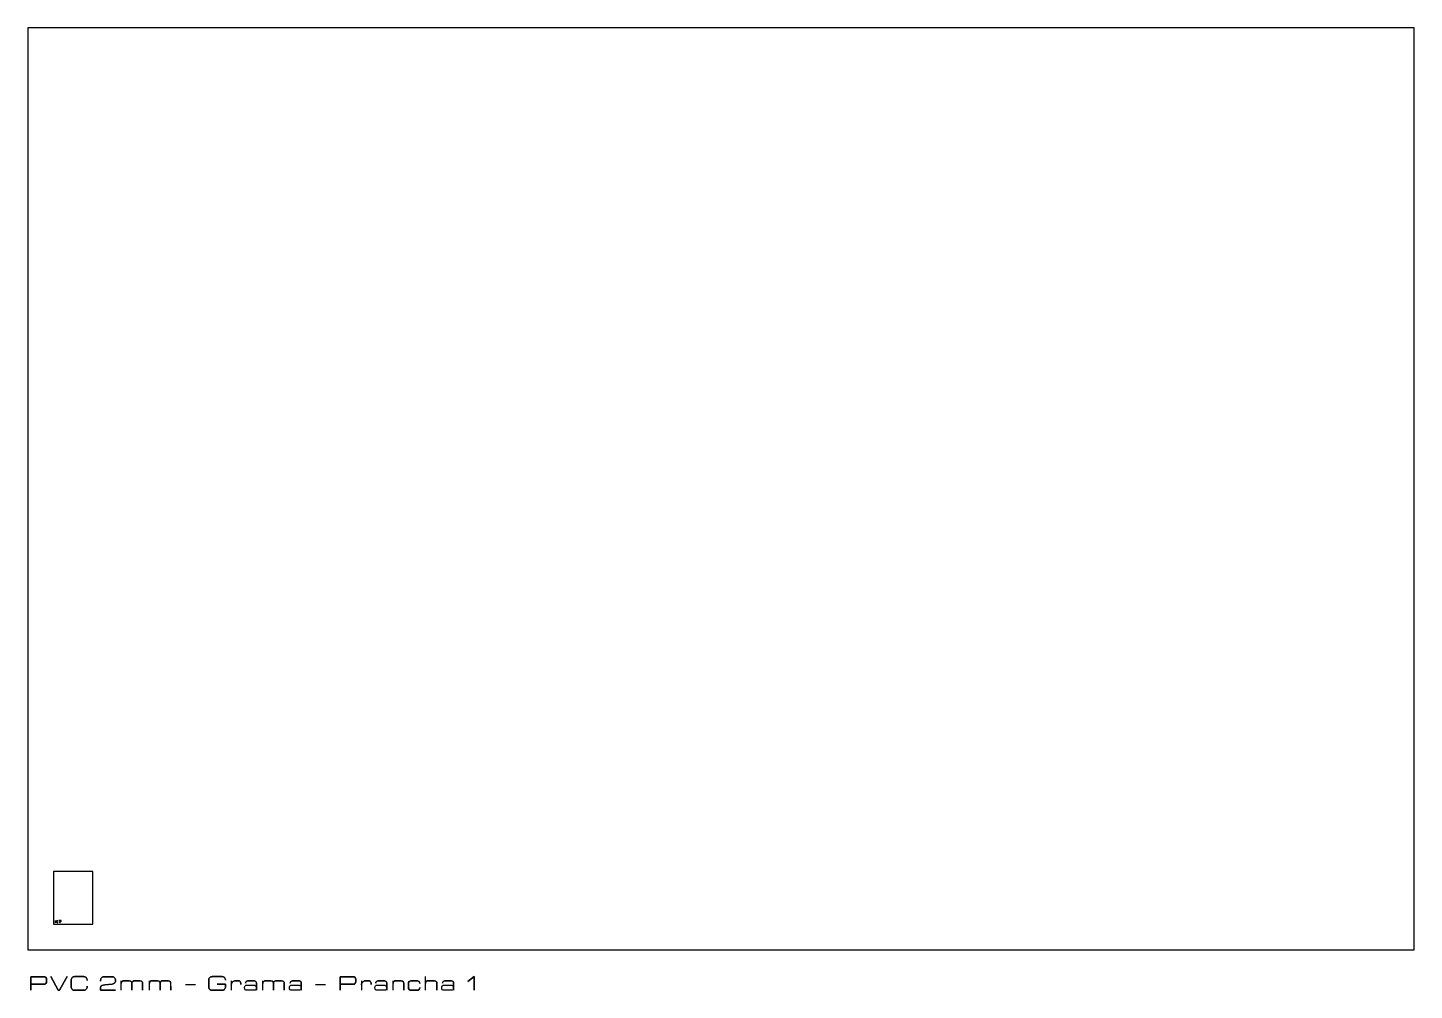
# Model space of a CAD drawing. Header units: metres. Extents: x -2.92 to 2.92, y -0.96 to 0.95.
# Drawn here: x 0.175 to 2.925, y -0.955 to 0.955 of the extents above; entities that cross this region are included whole.
import ezdxf

# ---------------------------------------------------------------- set-up
doc = ezdxf.new("R2010")
doc.units = ezdxf.units.M

msp = doc.modelspace()

# ---------------------------------------------------------------- linework, layer by layer
at = {"color": 2}
for p, q in [((2.925, 0.955), (0.175, 0.955)), ((0.175, 0.955), (0.175, -0.875)), ((2.925, -0.875), (2.925, 0.955)), ((0.175, -0.875), (2.925, -0.875)), ((0.1814, -0.928), (0.2074, -0.928)), ((0.2074, -0.928), (0.1814, -0.928)), ((0.1814, -0.928), (0.1814, -0.955)), ((0.1814, -0.955), (0.1814, -0.928)), ((0.2074, -0.928), (0.2083, -0.9281)), ((0.2083, -0.9281), (0.2074, -0.928)), ((0.2083, -0.9281), (0.2092, -0.9284)), ((0.2092, -0.9284), (0.2083, -0.9281)), ((0.2092, -0.9284), (0.2108, -0.9296)), ((0.2108, -0.9296), (0.2092, -0.9284)), ((0.2108, -0.9296), (0.2119, -0.9314)), ((0.2119, -0.9314), (0.2108, -0.9296)), ((0.2119, -0.9314), (0.2123, -0.9336)), ((0.2123, -0.9336), (0.2119, -0.9314)), ((0.2123, -0.9336), (0.2123, -0.9375)), ((0.2123, -0.9375), (0.2123, -0.9336)), ((0.2351, -0.955), (0.2205, -0.9279)), ((0.2205, -0.9279), (0.2351, -0.955)), ((0.2381, -0.955), (0.2529, -0.9279)), ((0.2529, -0.9279), (0.2381, -0.955)), ((0.2612, -0.9334), (0.261, -0.9347)), ((0.261, -0.9347), (0.2612, -0.9334)), ((0.261, -0.9347), (0.261, -0.9482)), ((0.261, -0.9482), (0.261, -0.9347)), ((0.2616, -0.9321), (0.2612, -0.9334)), ((0.2612, -0.9334), (0.2616, -0.9321)), ((0.2622, -0.9309), (0.2616, -0.9321)), ((0.2616, -0.9321), (0.2622, -0.9309)), ((0.263, -0.9299), (0.2622, -0.9309)), ((0.2622, -0.9309), (0.263, -0.9299)), ((0.264, -0.9291), (0.263, -0.9299)), ((0.263, -0.9299), (0.264, -0.9291)), ((0.2652, -0.9285), (0.264, -0.9291)), ((0.264, -0.9291), (0.2652, -0.9285)), ((0.2664, -0.9281), (0.2652, -0.9285)), ((0.2652, -0.9285), (0.2664, -0.9281)), ((0.2678, -0.9279), (0.2664, -0.9281)), ((0.2664, -0.9281), (0.2678, -0.9279)), ((0.286, -0.9279), (0.2678, -0.9279)), ((0.2678, -0.9279), (0.286, -0.9279)), ((0.2874, -0.9281), (0.286, -0.9279)), ((0.286, -0.9279), (0.2874, -0.9281)), ((0.2887, -0.9285), (0.2874, -0.9281)), ((0.2874, -0.9281), (0.2887, -0.9285)), ((0.2898, -0.9291), (0.2887, -0.9285)), ((0.2887, -0.9285), (0.2898, -0.9291)), ((0.2908, -0.9299), (0.2898, -0.9291)), ((0.2898, -0.9291), (0.2908, -0.9299)), ((0.2916, -0.9309), (0.2908, -0.9299)), ((0.2908, -0.9299), (0.2916, -0.9309)), ((0.2923, -0.9321), (0.2916, -0.9309)), ((0.2916, -0.9309), (0.2923, -0.9321)), ((0.2926, -0.9334), (0.2923, -0.9321)), ((0.2923, -0.9321), (0.2926, -0.9334)), ((0.2928, -0.9347), (0.2926, -0.9334)), ((0.2926, -0.9334), (0.2928, -0.9355)), ((0.2928, -0.9355), (0.2928, -0.9347)), ((0.3197, -0.9336), (0.3196, -0.935)), ((0.3196, -0.935), (0.3197, -0.9336)), ((0.3201, -0.9323), (0.3197, -0.9336)), ((0.3197, -0.9336), (0.3201, -0.9323)), ((0.3208, -0.9311), (0.3201, -0.9323)), ((0.3201, -0.9323), (0.3208, -0.9311)), ((0.3216, -0.93), (0.3208, -0.9311)), ((0.3208, -0.9311), (0.3216, -0.93)), ((0.3227, -0.9292), (0.3216, -0.93)), ((0.3216, -0.93), (0.3227, -0.9292)), ((0.3239, -0.9285), (0.3227, -0.9292)), ((0.3227, -0.9292), (0.3239, -0.9285)), ((0.3252, -0.9281), (0.3239, -0.9285)), ((0.3239, -0.9285), (0.3252, -0.9281)), ((0.3267, -0.928), (0.3252, -0.9281)), ((0.3252, -0.9281), (0.3267, -0.928)), ((0.3422, -0.928), (0.3267, -0.928)), ((0.3267, -0.928), (0.3422, -0.928)), ((0.3436, -0.9281), (0.3422, -0.928)), ((0.3422, -0.928), (0.3436, -0.9281)), ((0.3449, -0.9285), (0.3436, -0.9281)), ((0.3436, -0.9281), (0.3449, -0.9285)), ((0.3461, -0.9292), (0.3449, -0.9285)), ((0.3449, -0.9285), (0.3461, -0.9292)), ((0.3472, -0.93), (0.3461, -0.9292)), ((0.3461, -0.9292), (0.3472, -0.93)), ((0.348, -0.9311), (0.3472, -0.93)), ((0.3472, -0.93), (0.348, -0.9311)), ((0.3487, -0.9323), (0.348, -0.9311)), ((0.348, -0.9311), (0.3487, -0.9323)), ((0.3491, -0.9336), (0.3487, -0.9323)), ((0.3487, -0.9323), (0.3491, -0.9336)), ((0.3492, -0.935), (0.3491, -0.9336)), ((0.3491, -0.9336), (0.3492, -0.935)), ((0.5339, -0.9347), (0.534, -0.9334)), ((0.534, -0.9334), (0.5339, -0.9347)), ((0.5339, -0.9482), (0.5339, -0.9347)), ((0.5339, -0.9347), (0.5339, -0.9482)), ((0.534, -0.9334), (0.5344, -0.9321)), ((0.5344, -0.9321), (0.534, -0.9334)), ((0.5344, -0.9321), (0.5351, -0.9309)), ((0.5351, -0.9309), (0.5344, -0.9321)), ((0.5351, -0.9309), (0.5359, -0.9299)), ((0.5359, -0.9299), (0.5351, -0.9309)), ((0.5359, -0.9299), (0.5369, -0.9291)), ((0.5369, -0.9291), (0.5359, -0.9299)), ((0.5369, -0.9291), (0.538, -0.9285)), ((0.538, -0.9285), (0.5369, -0.9291)), ((0.538, -0.9285), (0.5393, -0.9281)), ((0.5393, -0.9281), (0.538, -0.9285)), ((0.5393, -0.9281), (0.5407, -0.9279)), ((0.5407, -0.9279), (0.5393, -0.9281)), ((0.5407, -0.9279), (0.5606, -0.9279)), ((0.5606, -0.9279), (0.5407, -0.9279)), ((0.5606, -0.9279), (0.562, -0.9281)), ((0.562, -0.9281), (0.5606, -0.9279)), ((0.562, -0.9281), (0.5632, -0.9285)), ((0.5632, -0.9285), (0.562, -0.9281)), ((0.5632, -0.9285), (0.5644, -0.9291)), ((0.5644, -0.9291), (0.5632, -0.9285)), ((0.5644, -0.9291), (0.5654, -0.9299)), ((0.5654, -0.9299), (0.5644, -0.9291)), ((0.5654, -0.9299), (0.5662, -0.9309)), ((0.5662, -0.9309), (0.5654, -0.9299)), ((0.5662, -0.9309), (0.5668, -0.9321)), ((0.5668, -0.9321), (0.5662, -0.9309)), ((0.5668, -0.9321), (0.5672, -0.9334)), ((0.5672, -0.9334), (0.5668, -0.9321)), ((0.5672, -0.9334), (0.5674, -0.9347)), ((0.5674, -0.9347), (0.5672, -0.9334)), ((0.7948, -0.928), (0.8209, -0.928)), ((0.8209, -0.928), (0.7948, -0.928)), ((0.7948, -0.928), (0.7948, -0.955)), ((0.7948, -0.955), (0.7948, -0.928)), ((0.8209, -0.928), (0.8218, -0.9281)), ((0.8218, -0.9281), (0.8209, -0.928)), ((0.8218, -0.9281), (0.8227, -0.9284)), ((0.8227, -0.9284), (0.8218, -0.9281)), ((0.8227, -0.9284), (0.8242, -0.9296)), ((0.8242, -0.9296), (0.8227, -0.9284)), ((0.8242, -0.9296), (0.8253, -0.9314)), ((0.8253, -0.9314), (0.8242, -0.9296)), ((0.8253, -0.9314), (0.8257, -0.9336)), ((0.8257, -0.9336), (0.8253, -0.9314)), ((0.8257, -0.9336), (0.8257, -0.9375)), ((0.8257, -0.9375), (0.8257, -0.9336)), ((0.9636, -0.955), (0.9636, -0.9279)), ((1.0607, -0.9279), (1.0477, -0.9373)), ((1.0477, -0.9373), (1.0607, -0.9279)), ((1.0607, -0.9279), (1.0607, -0.955)), ((1.0607, -0.955), (1.0607, -0.9279)), ((0.2075, -0.943), (0.1814, -0.943)), ((0.1814, -0.943), (0.2075, -0.943)), ((0.2093, -0.9426), (0.2075, -0.943)), ((0.2075, -0.943), (0.2093, -0.9426)), ((0.2108, -0.9414), (0.2093, -0.9426)), ((0.2093, -0.9426), (0.2108, -0.9414)), ((0.2119, -0.9397), (0.2108, -0.9414)), ((0.2108, -0.9414), (0.2119, -0.9397)), ((0.2123, -0.9375), (0.2119, -0.9397)), ((0.2119, -0.9397), (0.2123, -0.9375)), ((0.2351, -0.955), (0.2381, -0.955)), ((0.2381, -0.955), (0.2351, -0.955)), ((0.261, -0.9482), (0.2612, -0.9496)), ((0.2612, -0.9496), (0.261, -0.9482)), ((0.2612, -0.9496), (0.2616, -0.9509)), ((0.2616, -0.9509), (0.2612, -0.9496)), ((0.2616, -0.9509), (0.2622, -0.952)), ((0.2622, -0.952), (0.2616, -0.9509)), ((0.2622, -0.952), (0.263, -0.953)), ((0.263, -0.953), (0.2622, -0.952)), ((0.263, -0.953), (0.264, -0.9539)), ((0.264, -0.9539), (0.263, -0.953)), ((0.264, -0.9539), (0.2652, -0.9545)), ((0.2652, -0.9545), (0.264, -0.9539)), ((0.2652, -0.9545), (0.2664, -0.9549)), ((0.2664, -0.9549), (0.2652, -0.9545)), ((0.2664, -0.9549), (0.2678, -0.955)), ((0.2678, -0.955), (0.2664, -0.9549)), ((0.2678, -0.955), (0.286, -0.955)), ((0.286, -0.955), (0.2678, -0.955)), ((0.286, -0.955), (0.2874, -0.9549)), ((0.2874, -0.9549), (0.286, -0.955)), ((0.2874, -0.9549), (0.2887, -0.9545)), ((0.2887, -0.9545), (0.2874, -0.9549)), ((0.2887, -0.9545), (0.2898, -0.9539)), ((0.2898, -0.9539), (0.2887, -0.9545)), ((0.2898, -0.9539), (0.2908, -0.953)), ((0.2908, -0.953), (0.2898, -0.9539)), ((0.2908, -0.953), (0.2916, -0.952)), ((0.2916, -0.952), (0.2908, -0.953)), ((0.2916, -0.952), (0.2923, -0.9509)), ((0.2923, -0.9509), (0.2916, -0.952)), ((0.2923, -0.9509), (0.2926, -0.9496)), ((0.2926, -0.9496), (0.2923, -0.9509)), ((0.2926, -0.9496), (0.2928, -0.9482)), ((0.2928, -0.9482), (0.2926, -0.9496)), ((0.2928, -0.9482), (0.2928, -0.947)), ((0.2928, -0.947), (0.2928, -0.9482)), ((0.3196, -0.935), (0.3196, -0.9372)), ((0.3196, -0.9372), (0.3196, -0.935)), ((0.3196, -0.9492), (0.3198, -0.9481)), ((0.3198, -0.9481), (0.3196, -0.9492)), ((0.3196, -0.955), (0.3196, -0.9492)), ((0.3196, -0.9492), (0.3196, -0.955)), ((0.3196, -0.955), (0.3492, -0.955)), ((0.3492, -0.955), (0.3196, -0.955)), ((0.3198, -0.9481), (0.3203, -0.9471)), ((0.3203, -0.9471), (0.3198, -0.9481)), ((0.3203, -0.9471), (0.3211, -0.9463)), ((0.3211, -0.9463), (0.3203, -0.9471)), ((0.3211, -0.9463), (0.3222, -0.9457)), ((0.3222, -0.9457), (0.3211, -0.9463)), ((0.3222, -0.9457), (0.3249, -0.9447)), ((0.3249, -0.9447), (0.3222, -0.9457)), ((0.3249, -0.9447), (0.3281, -0.9442)), ((0.3281, -0.9442), (0.3249, -0.9447)), ((0.3281, -0.9442), (0.3422, -0.9431)), ((0.3422, -0.9431), (0.3281, -0.9442)), ((0.3422, -0.9431), (0.3447, -0.9424)), ((0.3447, -0.9424), (0.3422, -0.9431)), ((0.3447, -0.9424), (0.3459, -0.9418)), ((0.3459, -0.9418), (0.3447, -0.9424)), ((0.3459, -0.9418), (0.347, -0.9409)), ((0.347, -0.9409), (0.3459, -0.9418)), ((0.347, -0.9409), (0.3479, -0.9399)), ((0.3479, -0.9399), (0.347, -0.9409)), ((0.3479, -0.9399), (0.3486, -0.9388)), ((0.3486, -0.9388), (0.3479, -0.9399)), ((0.3486, -0.9388), (0.3491, -0.9375)), ((0.3491, -0.9375), (0.3486, -0.9388)), ((0.3491, -0.9375), (0.3492, -0.9361)), ((0.3492, -0.9361), (0.3491, -0.9375)), ((0.3492, -0.9361), (0.3492, -0.935)), ((0.3492, -0.935), (0.3492, -0.9361)), ((0.3604, -0.955), (0.3604, -0.9362)), ((0.3605, -0.9401), (0.3604, -0.9413)), ((0.3604, -0.9413), (0.3605, -0.9401)), ((0.3609, -0.939), (0.3605, -0.9401)), ((0.3605, -0.9401), (0.3609, -0.939)), ((0.3614, -0.9381), (0.3609, -0.939)), ((0.3609, -0.939), (0.3614, -0.9381)), ((0.3622, -0.9374), (0.3614, -0.9381)), ((0.3614, -0.9381), (0.3622, -0.9374)), ((0.3641, -0.9365), (0.3622, -0.9374)), ((0.3622, -0.9374), (0.3641, -0.9365)), ((0.3664, -0.9362), (0.3641, -0.9365)), ((0.3641, -0.9365), (0.3664, -0.9362)), ((0.3764, -0.9362), (0.3664, -0.9362)), ((0.3664, -0.9362), (0.3764, -0.9362)), ((0.3787, -0.9366), (0.3764, -0.9362)), ((0.3764, -0.9362), (0.3787, -0.9366)), ((0.3796, -0.937), (0.3787, -0.9366)), ((0.3787, -0.9366), (0.3796, -0.937)), ((0.3803, -0.9375), (0.3796, -0.937)), ((0.3796, -0.937), (0.3803, -0.9375)), ((0.3813, -0.9391), (0.3803, -0.9375)), ((0.3803, -0.9375), (0.3813, -0.9391)), ((0.3816, -0.9413), (0.3813, -0.9391)), ((0.3813, -0.9391), (0.3816, -0.9413)), ((0.3817, -0.9401), (0.3816, -0.9413)), ((0.3816, -0.9413), (0.3817, -0.9401)), ((0.3816, -0.9546), (0.3816, -0.9413)), ((0.3816, -0.9413), (0.3816, -0.9546)), ((0.382, -0.939), (0.3817, -0.9401)), ((0.3817, -0.9401), (0.382, -0.939)), ((0.3826, -0.9381), (0.382, -0.939)), ((0.382, -0.939), (0.3826, -0.9381)), ((0.3833, -0.9374), (0.3826, -0.9381)), ((0.3826, -0.9381), (0.3833, -0.9374)), ((0.3853, -0.9365), (0.3833, -0.9374)), ((0.3833, -0.9374), (0.3853, -0.9365)), ((0.3876, -0.9362), (0.3853, -0.9365)), ((0.3853, -0.9365), (0.3876, -0.9362)), ((0.3975, -0.9362), (0.3876, -0.9362)), ((0.3876, -0.9362), (0.3975, -0.9362)), ((0.3999, -0.9366), (0.3975, -0.9362)), ((0.3975, -0.9362), (0.3999, -0.9366)), ((0.4008, -0.937), (0.3999, -0.9366)), ((0.3999, -0.9366), (0.4008, -0.937)), ((0.4015, -0.9375), (0.4008, -0.937)), ((0.4008, -0.937), (0.4015, -0.9375)), ((0.4025, -0.9391), (0.4015, -0.9375)), ((0.4015, -0.9375), (0.4025, -0.9391)), ((0.4028, -0.9413), (0.4025, -0.9391)), ((0.4025, -0.9391), (0.4028, -0.9546)), ((0.4028, -0.9546), (0.4028, -0.9413)), ((0.4163, -0.955), (0.4163, -0.9362)), ((0.4165, -0.9401), (0.4163, -0.9413)), ((0.4163, -0.9413), (0.4165, -0.9401)), ((0.4168, -0.939), (0.4165, -0.9401)), ((0.4165, -0.9401), (0.4168, -0.939)), ((0.4174, -0.9381), (0.4168, -0.939)), ((0.4168, -0.939), (0.4174, -0.9381)), ((0.4181, -0.9374), (0.4174, -0.9381)), ((0.4174, -0.9381), (0.4181, -0.9374)), ((0.4201, -0.9365), (0.4181, -0.9374)), ((0.4181, -0.9374), (0.4201, -0.9365)), ((0.4224, -0.9362), (0.4201, -0.9365)), ((0.4201, -0.9365), (0.4224, -0.9362)), ((0.4324, -0.9362), (0.4224, -0.9362)), ((0.4224, -0.9362), (0.4324, -0.9362)), ((0.4347, -0.9366), (0.4324, -0.9362)), ((0.4324, -0.9362), (0.4347, -0.9366)), ((0.4356, -0.937), (0.4347, -0.9366)), ((0.4347, -0.9366), (0.4356, -0.937)), ((0.4363, -0.9375), (0.4356, -0.937)), ((0.4356, -0.937), (0.4363, -0.9375)), ((0.4372, -0.9391), (0.4363, -0.9375)), ((0.4363, -0.9375), (0.4372, -0.9391)), ((0.4375, -0.9413), (0.4372, -0.9391)), ((0.4372, -0.9391), (0.4375, -0.9413)), ((0.4377, -0.9401), (0.4375, -0.9413)), ((0.4375, -0.9413), (0.4377, -0.9401)), ((0.4375, -0.9546), (0.4375, -0.9413)), ((0.4375, -0.9413), (0.4375, -0.9546)), ((0.438, -0.939), (0.4377, -0.9401)), ((0.4377, -0.9401), (0.438, -0.939)), ((0.4386, -0.9381), (0.438, -0.939)), ((0.438, -0.939), (0.4386, -0.9381)), ((0.4393, -0.9374), (0.4386, -0.9381)), ((0.4386, -0.9381), (0.4393, -0.9374)), ((0.4412, -0.9365), (0.4393, -0.9374)), ((0.4393, -0.9374), (0.4412, -0.9365)), ((0.4436, -0.9362), (0.4412, -0.9365)), ((0.4412, -0.9365), (0.4436, -0.9362)), ((0.4535, -0.9362), (0.4436, -0.9362)), ((0.4436, -0.9362), (0.4535, -0.9362)), ((0.4559, -0.9366), (0.4535, -0.9362)), ((0.4535, -0.9362), (0.4559, -0.9366)), ((0.4568, -0.937), (0.4559, -0.9366)), ((0.4559, -0.9366), (0.4568, -0.937)), ((0.4575, -0.9375), (0.4568, -0.937)), ((0.4568, -0.937), (0.4575, -0.9375)), ((0.4584, -0.9391), (0.4575, -0.9375)), ((0.4575, -0.9375), (0.4584, -0.9391)), ((0.4588, -0.9413), (0.4584, -0.9391)), ((0.4584, -0.9391), (0.4588, -0.9546)), ((0.4588, -0.9546), (0.4588, -0.9413)), ((0.5077, -0.9444), (0.4878, -0.9444)), ((0.534, -0.9496), (0.5339, -0.9482)), ((0.5339, -0.9482), (0.534, -0.9496)), ((0.5344, -0.9509), (0.534, -0.9496)), ((0.534, -0.9496), (0.5344, -0.9509)), ((0.5351, -0.952), (0.5344, -0.9509)), ((0.5344, -0.9509), (0.5351, -0.952)), ((0.5359, -0.953), (0.5351, -0.952)), ((0.5351, -0.952), (0.5359, -0.953)), ((0.5369, -0.9538), (0.5359, -0.953)), ((0.5359, -0.953), (0.5369, -0.9538)), ((0.538, -0.9545), (0.5369, -0.9538)), ((0.5369, -0.9538), (0.538, -0.9545)), ((0.5393, -0.9549), (0.538, -0.9545)), ((0.538, -0.9545), (0.5393, -0.9549)), ((0.5407, -0.955), (0.5393, -0.9549)), ((0.5393, -0.9549), (0.5407, -0.955)), ((0.5606, -0.955), (0.5407, -0.955)), ((0.5407, -0.955), (0.5606, -0.955)), ((0.5674, -0.9431), (0.5508, -0.9431)), ((0.5508, -0.9431), (0.5674, -0.9431)), ((0.562, -0.9549), (0.5606, -0.955)), ((0.5606, -0.955), (0.562, -0.9549)), ((0.5632, -0.9545), (0.562, -0.9549)), ((0.562, -0.9549), (0.5632, -0.9545)), ((0.5644, -0.9538), (0.5632, -0.9545)), ((0.5632, -0.9545), (0.5644, -0.9538)), ((0.5654, -0.953), (0.5644, -0.9538)), ((0.5644, -0.9538), (0.5654, -0.953)), ((0.5662, -0.952), (0.5654, -0.953)), ((0.5654, -0.953), (0.5662, -0.952)), ((0.5668, -0.9508), (0.5662, -0.952)), ((0.5662, -0.952), (0.5668, -0.9508)), ((0.5672, -0.9496), (0.5668, -0.9508)), ((0.5668, -0.9508), (0.5672, -0.9496)), ((0.5674, -0.9482), (0.5672, -0.9496)), ((0.5672, -0.9496), (0.5674, -0.9482)), ((0.5674, -0.9431), (0.5674, -0.9482)), ((0.5674, -0.9482), (0.5674, -0.9431)), ((0.5787, -0.9362), (0.5787, -0.955)), ((0.5789, -0.9426), (0.5787, -0.9445)), ((0.5787, -0.9445), (0.5789, -0.9426)), ((0.5794, -0.941), (0.5789, -0.9426)), ((0.5789, -0.9426), (0.5794, -0.941)), ((0.5803, -0.9396), (0.5794, -0.941)), ((0.5794, -0.941), (0.5803, -0.9396)), ((0.5813, -0.9384), (0.5803, -0.9396)), ((0.5803, -0.9396), (0.5813, -0.9384)), ((0.5824, -0.9375), (0.5813, -0.9384)), ((0.5813, -0.9384), (0.5824, -0.9375)), ((0.5836, -0.9368), (0.5824, -0.9375)), ((0.5824, -0.9375), (0.5836, -0.9368)), ((0.5848, -0.9364), (0.5836, -0.9368)), ((0.5836, -0.9368), (0.5848, -0.9364)), ((0.5858, -0.9362), (0.5848, -0.9364)), ((0.5848, -0.9364), (0.5858, -0.9362)), ((0.5933, -0.9362), (0.5858, -0.9362)), ((0.5858, -0.9362), (0.5933, -0.9362)), ((0.5948, -0.9365), (0.5933, -0.9362)), ((0.5933, -0.9362), (0.5948, -0.9365)), ((0.5961, -0.9375), (0.5948, -0.9365)), ((0.5948, -0.9365), (0.5961, -0.9375)), ((0.5971, -0.9392), (0.5961, -0.9375)), ((0.5961, -0.9375), (0.5971, -0.9391)), ((0.5971, -0.9391), (0.5975, -0.9416)), ((0.5975, -0.9416), (0.5971, -0.9392)), ((0.5975, -0.9437), (0.5975, -0.9416)), ((0.5975, -0.9416), (0.5975, -0.9437)), ((0.6051, -0.9489), (0.6054, -0.9473)), ((0.6051, -0.9489), (0.6054, -0.9473)), ((0.6051, -0.9507), (0.6051, -0.9489)), ((0.6051, -0.9507), (0.6051, -0.9489)), ((0.6054, -0.9524), (0.6051, -0.9507)), ((0.6054, -0.9524), (0.6051, -0.9507)), ((0.6054, -0.9473), (0.6063, -0.9459)), ((0.6054, -0.9473), (0.6063, -0.9459)), ((0.6063, -0.9538), (0.6054, -0.9524)), ((0.6063, -0.9538), (0.6054, -0.9524)), ((0.6063, -0.9459), (0.6077, -0.945)), ((0.6063, -0.9459), (0.6077, -0.945)), ((0.6077, -0.9547), (0.6063, -0.9538)), ((0.6077, -0.9547), (0.6063, -0.9538)), ((0.6073, -0.9386), (0.607, -0.9402)), ((0.607, -0.9402), (0.6073, -0.9386)), ((0.607, -0.9402), (0.607, -0.9408)), ((0.607, -0.9408), (0.607, -0.9402)), ((0.6081, -0.9374), (0.6073, -0.9386)), ((0.6073, -0.9386), (0.6081, -0.9374)), ((0.6077, -0.945), (0.6094, -0.9447)), ((0.6077, -0.945), (0.6094, -0.9447)), ((0.6094, -0.955), (0.6077, -0.9547)), ((0.6094, -0.955), (0.6077, -0.9547)), ((0.6094, -0.9366), (0.6081, -0.9374)), ((0.6081, -0.9374), (0.6094, -0.9366)), ((0.6109, -0.9362), (0.6094, -0.9366)), ((0.6094, -0.9366), (0.6109, -0.9362)), ((0.6094, -0.9447), (0.622, -0.9447)), ((0.6094, -0.9447), (0.622, -0.9447)), ((0.6244, -0.955), (0.6094, -0.955)), ((0.6244, -0.955), (0.6094, -0.955)), ((0.6248, -0.9362), (0.6109, -0.9362)), ((0.6109, -0.9362), (0.6248, -0.9362)), ((0.622, -0.9447), (0.6234, -0.9448)), ((0.622, -0.9447), (0.6234, -0.9448)), ((0.6234, -0.9448), (0.6247, -0.9451)), ((0.6234, -0.9448), (0.6247, -0.9451)), ((0.6261, -0.9547), (0.6244, -0.955)), ((0.6261, -0.9547), (0.6244, -0.955)), ((0.6247, -0.9451), (0.6268, -0.9462)), ((0.6247, -0.9451), (0.6268, -0.9462)), ((0.6263, -0.9366), (0.6248, -0.9362)), ((0.6248, -0.9362), (0.6263, -0.9366)), ((0.6275, -0.9538), (0.6261, -0.9547)), ((0.6275, -0.9538), (0.6261, -0.9547)), ((0.6276, -0.9374), (0.6263, -0.9366)), ((0.6263, -0.9366), (0.6276, -0.9374)), ((0.6268, -0.9462), (0.6283, -0.9478)), ((0.6268, -0.9462), (0.6283, -0.9478)), ((0.6284, -0.9524), (0.6275, -0.9538)), ((0.6284, -0.9524), (0.6275, -0.9538)), ((0.6284, -0.9386), (0.6276, -0.9374)), ((0.6276, -0.9374), (0.6284, -0.9386)), ((0.6283, -0.9478), (0.6286, -0.9487)), ((0.6283, -0.9478), (0.6286, -0.9487)), ((0.6288, -0.9402), (0.6284, -0.9386)), ((0.6284, -0.9386), (0.6288, -0.9402)), ((0.6288, -0.9507), (0.6284, -0.9524)), ((0.6288, -0.9507), (0.6284, -0.9524)), ((0.6286, -0.9487), (0.6288, -0.9495)), ((0.6286, -0.9487), (0.6288, -0.9495)), ((0.6288, -0.955), (0.6288, -0.9402)), ((0.6288, -0.9402), (0.6288, -0.955)), ((0.6288, -0.9495), (0.6288, -0.9507)), ((0.6288, -0.9495), (0.6288, -0.9507)), ((0.6412, -0.955), (0.6412, -0.9362)), ((0.6413, -0.9401), (0.6412, -0.9413)), ((0.6412, -0.9413), (0.6413, -0.9401)), ((0.6417, -0.939), (0.6413, -0.9401)), ((0.6413, -0.9401), (0.6417, -0.939)), ((0.6422, -0.9381), (0.6417, -0.939)), ((0.6417, -0.939), (0.6422, -0.9381)), ((0.643, -0.9374), (0.6422, -0.9381)), ((0.6422, -0.9381), (0.643, -0.9374)), ((0.6449, -0.9365), (0.643, -0.9374)), ((0.643, -0.9374), (0.6449, -0.9365)), ((0.6473, -0.9362), (0.6449, -0.9365)), ((0.6449, -0.9365), (0.6473, -0.9362)), ((0.6572, -0.9362), (0.6473, -0.9362)), ((0.6473, -0.9362), (0.6572, -0.9362)), ((0.6595, -0.9366), (0.6572, -0.9362)), ((0.6572, -0.9362), (0.6595, -0.9366)), ((0.6604, -0.937), (0.6595, -0.9366)), ((0.6595, -0.9366), (0.6604, -0.937)), ((0.6611, -0.9375), (0.6604, -0.937)), ((0.6604, -0.937), (0.6611, -0.9375)), ((0.6621, -0.9391), (0.6611, -0.9375)), ((0.6611, -0.9375), (0.6621, -0.9391)), ((0.6624, -0.9413), (0.6621, -0.9391)), ((0.6621, -0.9391), (0.6624, -0.9413)), ((0.6625, -0.9401), (0.6624, -0.9413)), ((0.6624, -0.9413), (0.6625, -0.9401)), ((0.6624, -0.9546), (0.6624, -0.9413)), ((0.6624, -0.9413), (0.6624, -0.9546)), ((0.6629, -0.939), (0.6625, -0.9401)), ((0.6625, -0.9401), (0.6629, -0.939)), ((0.6634, -0.9381), (0.6629, -0.939)), ((0.6629, -0.939), (0.6634, -0.9381)), ((0.6641, -0.9374), (0.6634, -0.9381)), ((0.6634, -0.9381), (0.6641, -0.9374)), ((0.6661, -0.9365), (0.6641, -0.9374)), ((0.6641, -0.9374), (0.6661, -0.9365)), ((0.6684, -0.9362), (0.6661, -0.9365)), ((0.6661, -0.9365), (0.6684, -0.9362)), ((0.6783, -0.9362), (0.6684, -0.9362)), ((0.6684, -0.9362), (0.6783, -0.9362)), ((0.6807, -0.9366), (0.6783, -0.9362)), ((0.6783, -0.9362), (0.6807, -0.9366)), ((0.6816, -0.937), (0.6807, -0.9366)), ((0.6807, -0.9366), (0.6816, -0.937)), ((0.6823, -0.9375), (0.6816, -0.937)), ((0.6816, -0.937), (0.6823, -0.9375)), ((0.6833, -0.9391), (0.6823, -0.9375)), ((0.6823, -0.9375), (0.6833, -0.9391)), ((0.6836, -0.9413), (0.6833, -0.9391)), ((0.6833, -0.9391), (0.6836, -0.9546)), ((0.6836, -0.9546), (0.6836, -0.9413)), ((0.694, -0.9489), (0.6943, -0.9473)), ((0.694, -0.9489), (0.6943, -0.9473)), ((0.694, -0.9507), (0.694, -0.9489)), ((0.694, -0.9507), (0.694, -0.9489)), ((0.6943, -0.9524), (0.694, -0.9507)), ((0.6943, -0.9524), (0.694, -0.9507)), ((0.6943, -0.9473), (0.6952, -0.9459)), ((0.6943, -0.9473), (0.6952, -0.9459)), ((0.6952, -0.9538), (0.6943, -0.9524)), ((0.6952, -0.9538), (0.6943, -0.9524)), ((0.6952, -0.9459), (0.6966, -0.945)), ((0.6952, -0.9459), (0.6966, -0.945)), ((0.6966, -0.9547), (0.6952, -0.9538)), ((0.6966, -0.9547), (0.6952, -0.9538)), ((0.6961, -0.9386), (0.6958, -0.9402)), ((0.6958, -0.9402), (0.6961, -0.9386)), ((0.6958, -0.9402), (0.6958, -0.9408)), ((0.6958, -0.9408), (0.6958, -0.9402)), ((0.697, -0.9374), (0.6961, -0.9386)), ((0.6961, -0.9386), (0.697, -0.9374)), ((0.6966, -0.945), (0.6982, -0.9447)), ((0.6966, -0.945), (0.6982, -0.9447)), ((0.6982, -0.955), (0.6966, -0.9547)), ((0.6982, -0.955), (0.6966, -0.9547)), ((0.6982, -0.9366), (0.697, -0.9374)), ((0.697, -0.9374), (0.6982, -0.9366)), ((0.6997, -0.9362), (0.6982, -0.9366)), ((0.6982, -0.9366), (0.6997, -0.9362)), ((0.6982, -0.9447), (0.7109, -0.9447)), ((0.6982, -0.9447), (0.7109, -0.9447)), ((0.7133, -0.955), (0.6982, -0.955)), ((0.7133, -0.955), (0.6982, -0.955)), ((0.7137, -0.9362), (0.6997, -0.9362)), ((0.6997, -0.9362), (0.7137, -0.9362)), ((0.7109, -0.9447), (0.7123, -0.9448)), ((0.7109, -0.9447), (0.7123, -0.9448)), ((0.7123, -0.9448), (0.7136, -0.9451)), ((0.7123, -0.9448), (0.7136, -0.9451)), ((0.715, -0.9547), (0.7133, -0.955)), ((0.715, -0.9547), (0.7133, -0.955)), ((0.7136, -0.9451), (0.7157, -0.9462)), ((0.7136, -0.9451), (0.7157, -0.9462)), ((0.7152, -0.9366), (0.7137, -0.9362)), ((0.7137, -0.9362), (0.7152, -0.9366)), ((0.7164, -0.9538), (0.715, -0.9547)), ((0.7164, -0.9538), (0.715, -0.9547)), ((0.7165, -0.9374), (0.7152, -0.9366)), ((0.7152, -0.9366), (0.7165, -0.9374)), ((0.7157, -0.9462), (0.7171, -0.9478)), ((0.7157, -0.9462), (0.7171, -0.9478)), ((0.7173, -0.9524), (0.7164, -0.9538)), ((0.7173, -0.9524), (0.7164, -0.9538)), ((0.7173, -0.9386), (0.7165, -0.9374)), ((0.7165, -0.9374), (0.7173, -0.9386)), ((0.7171, -0.9478), (0.7175, -0.9487)), ((0.7171, -0.9478), (0.7175, -0.9487)), ((0.7176, -0.9402), (0.7173, -0.9386)), ((0.7173, -0.9386), (0.7176, -0.9402)), ((0.7176, -0.9507), (0.7173, -0.9524)), ((0.7176, -0.9507), (0.7173, -0.9524)), ((0.7175, -0.9487), (0.7176, -0.9495)), ((0.7175, -0.9487), (0.7176, -0.9495)), ((0.7176, -0.955), (0.7176, -0.9402)), ((0.7176, -0.9402), (0.7176, -0.955)), ((0.7176, -0.9495), (0.7176, -0.9507)), ((0.7176, -0.9495), (0.7176, -0.9507)), ((0.7654, -0.9444), (0.7456, -0.9444)), ((0.821, -0.943), (0.7948, -0.943)), ((0.7948, -0.943), (0.821, -0.943)), ((0.8228, -0.9426), (0.821, -0.943)), ((0.821, -0.943), (0.8228, -0.9426)), ((0.8243, -0.9414), (0.8228, -0.9426)), ((0.8228, -0.9426), (0.8243, -0.9414)), ((0.8253, -0.9397), (0.8243, -0.9414)), ((0.8243, -0.9414), (0.8253, -0.9397)), ((0.8257, -0.9375), (0.8253, -0.9397)), ((0.8253, -0.9397), (0.8257, -0.9375)), ((0.8371, -0.9362), (0.8371, -0.955)), ((0.8373, -0.9426), (0.8371, -0.9445)), ((0.8371, -0.9445), (0.8373, -0.9426)), ((0.8378, -0.941), (0.8373, -0.9426)), ((0.8373, -0.9426), (0.8378, -0.941)), ((0.8387, -0.9396), (0.8378, -0.941)), ((0.8378, -0.941), (0.8387, -0.9396)), ((0.8397, -0.9384), (0.8387, -0.9396)), ((0.8387, -0.9396), (0.8397, -0.9384)), ((0.8408, -0.9375), (0.8397, -0.9384)), ((0.8397, -0.9384), (0.8408, -0.9375)), ((0.842, -0.9368), (0.8408, -0.9375)), ((0.8408, -0.9375), (0.842, -0.9368)), ((0.8432, -0.9364), (0.842, -0.9368)), ((0.842, -0.9368), (0.8432, -0.9364)), ((0.8442, -0.9362), (0.8432, -0.9364)), ((0.8432, -0.9364), (0.8442, -0.9362)), ((0.8517, -0.9362), (0.8442, -0.9362)), ((0.8442, -0.9362), (0.8517, -0.9362)), ((0.8532, -0.9365), (0.8517, -0.9362)), ((0.8517, -0.9362), (0.8532, -0.9365)), ((0.8545, -0.9375), (0.8532, -0.9365)), ((0.8532, -0.9365), (0.8545, -0.9375)), ((0.8555, -0.9392), (0.8545, -0.9375)), ((0.8545, -0.9375), (0.8555, -0.9391)), ((0.8555, -0.9391), (0.8559, -0.9416)), ((0.8559, -0.9416), (0.8555, -0.9392)), ((0.8559, -0.9437), (0.8559, -0.9416)), ((0.8559, -0.9416), (0.8559, -0.9437)), ((0.8635, -0.9489), (0.8638, -0.9473)), ((0.8635, -0.9489), (0.8638, -0.9473)), ((0.8635, -0.9507), (0.8635, -0.9489)), ((0.8635, -0.9507), (0.8635, -0.9489)), ((0.8638, -0.9524), (0.8635, -0.9507)), ((0.8638, -0.9524), (0.8635, -0.9507)), ((0.8638, -0.9473), (0.8648, -0.9459)), ((0.8638, -0.9473), (0.8648, -0.9459)), ((0.8648, -0.9538), (0.8638, -0.9524)), ((0.8648, -0.9538), (0.8638, -0.9524)), ((0.8648, -0.9459), (0.8661, -0.945)), ((0.8648, -0.9459), (0.8661, -0.945)), ((0.8661, -0.9547), (0.8648, -0.9538)), ((0.8661, -0.9547), (0.8648, -0.9538)), ((0.8657, -0.9386), (0.8654, -0.9402)), ((0.8654, -0.9402), (0.8657, -0.9386)), ((0.8654, -0.9402), (0.8654, -0.9408)), ((0.8654, -0.9408), (0.8654, -0.9402)), ((0.8665, -0.9374), (0.8657, -0.9386)), ((0.8657, -0.9386), (0.8665, -0.9374)), ((0.8661, -0.945), (0.8678, -0.9447)), ((0.8661, -0.945), (0.8678, -0.9447)), ((0.8678, -0.955), (0.8661, -0.9547)), ((0.8678, -0.955), (0.8661, -0.9547)), ((0.8678, -0.9366), (0.8665, -0.9374)), ((0.8665, -0.9374), (0.8678, -0.9366)), ((0.8693, -0.9362), (0.8678, -0.9366)), ((0.8678, -0.9366), (0.8693, -0.9362)), ((0.8678, -0.9447), (0.8804, -0.9447)), ((0.8678, -0.9447), (0.8804, -0.9447)), ((0.8829, -0.955), (0.8678, -0.955)), ((0.8829, -0.955), (0.8678, -0.955)), ((0.8832, -0.9362), (0.8693, -0.9362)), ((0.8693, -0.9362), (0.8832, -0.9362)), ((0.8804, -0.9447), (0.8818, -0.9448)), ((0.8804, -0.9447), (0.8818, -0.9448)), ((0.8818, -0.9448), (0.8831, -0.9451)), ((0.8818, -0.9448), (0.8831, -0.9451)), ((0.8845, -0.9547), (0.8829, -0.955)), ((0.8845, -0.9547), (0.8829, -0.955)), ((0.8831, -0.9451), (0.8853, -0.9462)), ((0.8831, -0.9451), (0.8853, -0.9462)), ((0.8847, -0.9366), (0.8832, -0.9362)), ((0.8832, -0.9362), (0.8847, -0.9366)), ((0.8859, -0.9538), (0.8845, -0.9547)), ((0.8859, -0.9538), (0.8845, -0.9547)), ((0.886, -0.9374), (0.8847, -0.9366)), ((0.8847, -0.9366), (0.886, -0.9374)), ((0.8853, -0.9462), (0.8867, -0.9478)), ((0.8853, -0.9462), (0.8867, -0.9478)), ((0.8868, -0.9524), (0.8859, -0.9538)), ((0.8868, -0.9524), (0.8859, -0.9538)), ((0.8868, -0.9386), (0.886, -0.9374)), ((0.886, -0.9374), (0.8868, -0.9386)), ((0.8867, -0.9478), (0.887, -0.9487)), ((0.8867, -0.9478), (0.887, -0.9487)), ((0.8872, -0.9402), (0.8868, -0.9386)), ((0.8868, -0.9386), (0.8872, -0.9402)), ((0.8872, -0.9507), (0.8868, -0.9524)), ((0.8872, -0.9507), (0.8868, -0.9524)), ((0.887, -0.9487), (0.8872, -0.9495)), ((0.887, -0.9487), (0.8872, -0.9495)), ((0.8872, -0.955), (0.8872, -0.9402)), ((0.8872, -0.9402), (0.8872, -0.955)), ((0.8872, -0.9495), (0.8872, -0.9507)), ((0.8872, -0.9495), (0.8872, -0.9507)), ((0.8996, -0.955), (0.8996, -0.9362)), ((0.8997, -0.9401), (0.8996, -0.9413)), ((0.8996, -0.9413), (0.8997, -0.9401)), ((0.9001, -0.939), (0.8997, -0.9401)), ((0.8997, -0.9401), (0.9001, -0.939)), ((0.9006, -0.9381), (0.9001, -0.939)), ((0.9001, -0.939), (0.9006, -0.9381)), ((0.9014, -0.9374), (0.9006, -0.9381)), ((0.9006, -0.9381), (0.9014, -0.9374)), ((0.9033, -0.9365), (0.9014, -0.9374)), ((0.9014, -0.9374), (0.9033, -0.9365)), ((0.9057, -0.9362), (0.9033, -0.9365)), ((0.9033, -0.9365), (0.9057, -0.9362)), ((0.9156, -0.9362), (0.9057, -0.9362)), ((0.9057, -0.9362), (0.9156, -0.9362)), ((0.9179, -0.9366), (0.9156, -0.9362)), ((0.9156, -0.9362), (0.9179, -0.9366)), ((0.9188, -0.937), (0.9179, -0.9366)), ((0.9179, -0.9366), (0.9188, -0.937)), ((0.9195, -0.9375), (0.9188, -0.937)), ((0.9188, -0.937), (0.9195, -0.9375)), ((0.9205, -0.9391), (0.9195, -0.9375)), ((0.9195, -0.9375), (0.9205, -0.9391)), ((0.9208, -0.9413), (0.9205, -0.9391)), ((0.9205, -0.9391), (0.9208, -0.9413)), ((0.9208, -0.9546), (0.9208, -0.9413)), ((0.9208, -0.9413), (0.9208, -0.9546)), ((0.93, -0.9418), (0.9301, -0.9407)), ((0.9301, -0.9407), (0.93, -0.9418)), ((0.93, -0.9494), (0.93, -0.9418)), ((0.93, -0.9418), (0.93, -0.9494)), ((0.9301, -0.9505), (0.93, -0.9494)), ((0.93, -0.9494), (0.9301, -0.9505)), ((0.9301, -0.9407), (0.9305, -0.9397)), ((0.9305, -0.9397), (0.9301, -0.9407)), ((0.9305, -0.9516), (0.9301, -0.9505)), ((0.9301, -0.9505), (0.9305, -0.9516)), ((0.9305, -0.9397), (0.9317, -0.9379)), ((0.9317, -0.9379), (0.9305, -0.9397)), ((0.9317, -0.9534), (0.9305, -0.9516)), ((0.9305, -0.9516), (0.9317, -0.9534)), ((0.9317, -0.9379), (0.9335, -0.9367)), ((0.9335, -0.9367), (0.9317, -0.9379)), ((0.9335, -0.9546), (0.9317, -0.9534)), ((0.9317, -0.9534), (0.9335, -0.9546)), ((0.9335, -0.9367), (0.9345, -0.9364)), ((0.9345, -0.9364), (0.9335, -0.9367)), ((0.9345, -0.9549), (0.9335, -0.9546)), ((0.9335, -0.9546), (0.9345, -0.9549)), ((0.9345, -0.9364), (0.9356, -0.9362)), ((0.9356, -0.9362), (0.9345, -0.9364)), ((0.9356, -0.955), (0.9345, -0.9549)), ((0.9345, -0.9549), (0.9356, -0.955)), ((0.9356, -0.9362), (0.9472, -0.9362)), ((0.9472, -0.9362), (0.9356, -0.9362)), ((0.9472, -0.955), (0.9356, -0.955)), ((0.9356, -0.955), (0.9472, -0.955)), ((0.9472, -0.9362), (0.9483, -0.9364)), ((0.9483, -0.9364), (0.9472, -0.9362)), ((0.9483, -0.9549), (0.9472, -0.955)), ((0.9472, -0.955), (0.9483, -0.9549)), ((0.9483, -0.9364), (0.9494, -0.9367)), ((0.9494, -0.9367), (0.9483, -0.9364)), ((0.9494, -0.9546), (0.9483, -0.9549)), ((0.9483, -0.9549), (0.9494, -0.9546)), ((0.9494, -0.9367), (0.9511, -0.9379)), ((0.9511, -0.9379), (0.9494, -0.9367)), ((0.9511, -0.9534), (0.9494, -0.9546)), ((0.9494, -0.9546), (0.9511, -0.9534)), ((0.9511, -0.9379), (0.9523, -0.9397)), ((0.9523, -0.9397), (0.9511, -0.9379)), ((0.9523, -0.9516), (0.9511, -0.9534)), ((0.9511, -0.9534), (0.9523, -0.9516)), ((0.9523, -0.9397), (0.9527, -0.9407)), ((0.9527, -0.9407), (0.9523, -0.9397)), ((0.9527, -0.9505), (0.9523, -0.9516)), ((0.9523, -0.9516), (0.9527, -0.9505)), ((0.9527, -0.9407), (0.9528, -0.9418)), ((0.9528, -0.9418), (0.9527, -0.9407)), ((0.9528, -0.9494), (0.9527, -0.9505)), ((0.9527, -0.9505), (0.9528, -0.9494)), ((0.9637, -0.9401), (0.9636, -0.9413)), ((0.9636, -0.9413), (0.9637, -0.9401)), ((0.964, -0.939), (0.9637, -0.9401)), ((0.9637, -0.9401), (0.964, -0.939)), ((0.9646, -0.9381), (0.964, -0.939)), ((0.964, -0.939), (0.9646, -0.9381)), ((0.9653, -0.9374), (0.9646, -0.9381)), ((0.9646, -0.9381), (0.9653, -0.9374)), ((0.9673, -0.9365), (0.9653, -0.9374)), ((0.9653, -0.9374), (0.9673, -0.9365)), ((0.9696, -0.9362), (0.9673, -0.9365)), ((0.9673, -0.9365), (0.9696, -0.9362)), ((0.9815, -0.9362), (0.9696, -0.9362)), ((0.9696, -0.9362), (0.9815, -0.9362)), ((0.9838, -0.9366), (0.9815, -0.9362)), ((0.9815, -0.9362), (0.9838, -0.9366)), ((0.9847, -0.9369), (0.9838, -0.9366)), ((0.9838, -0.9366), (0.9847, -0.9369)), ((0.9854, -0.9375), (0.9847, -0.9369)), ((0.9847, -0.9369), (0.9854, -0.9375)), ((0.9864, -0.9391), (0.9854, -0.9375)), ((0.9854, -0.9375), (0.9864, -0.9391)), ((0.9867, -0.9413), (0.9864, -0.9391)), ((0.9864, -0.9391), (0.9867, -0.9413)), ((0.9867, -0.9546), (0.9867, -0.9413)), ((0.9867, -0.9413), (0.9867, -0.9546)), ((0.9961, -0.9489), (0.9964, -0.9473)), ((0.9961, -0.9489), (0.9964, -0.9473)), ((0.9961, -0.9507), (0.9961, -0.9489)), ((0.9961, -0.9507), (0.9961, -0.9489)), ((0.9964, -0.9524), (0.9961, -0.9507)), ((0.9964, -0.9524), (0.9961, -0.9507)), ((0.9964, -0.9473), (0.9973, -0.9459)), ((0.9964, -0.9473), (0.9973, -0.9459)), ((0.9973, -0.9538), (0.9964, -0.9524)), ((0.9973, -0.9538), (0.9964, -0.9524)), ((0.9973, -0.9459), (0.9987, -0.945)), ((0.9973, -0.9459), (0.9987, -0.945)), ((0.9987, -0.9547), (0.9973, -0.9538)), ((0.9987, -0.9547), (0.9973, -0.9538)), ((0.9982, -0.9386), (0.9979, -0.9402)), ((0.9979, -0.9402), (0.9982, -0.9386)), ((0.9979, -0.9402), (0.9979, -0.9408)), ((0.9979, -0.9408), (0.9979, -0.9402)), ((0.9991, -0.9374), (0.9982, -0.9386)), ((0.9982, -0.9386), (0.9991, -0.9374)), ((0.9987, -0.945), (1.0003, -0.9447)), ((0.9987, -0.945), (1.0003, -0.9447)), ((1.0003, -0.955), (0.9987, -0.9547)), ((1.0003, -0.955), (0.9987, -0.9547)), ((1.0003, -0.9366), (0.9991, -0.9374)), ((0.9991, -0.9374), (1.0003, -0.9366)), ((1.0018, -0.9362), (1.0003, -0.9366)), ((1.0003, -0.9366), (1.0018, -0.9362)), ((1.0003, -0.9447), (1.013, -0.9447)), ((1.0003, -0.9447), (1.013, -0.9447)), ((1.0154, -0.955), (1.0003, -0.955)), ((1.0154, -0.955), (1.0003, -0.955)), ((1.0158, -0.9362), (1.0018, -0.9362)), ((1.0018, -0.9362), (1.0158, -0.9362)), ((1.013, -0.9447), (1.0144, -0.9448)), ((1.013, -0.9447), (1.0144, -0.9448)), ((1.0144, -0.9448), (1.0157, -0.9451)), ((1.0144, -0.9448), (1.0157, -0.9451)), ((1.0171, -0.9547), (1.0154, -0.955)), ((1.0171, -0.9547), (1.0154, -0.955)), ((1.0157, -0.9451), (1.0178, -0.9462)), ((1.0157, -0.9451), (1.0178, -0.9462)), ((1.0173, -0.9366), (1.0158, -0.9362)), ((1.0158, -0.9362), (1.0173, -0.9366)), ((1.0185, -0.9538), (1.0171, -0.9547)), ((1.0185, -0.9538), (1.0171, -0.9547)), ((1.0186, -0.9374), (1.0173, -0.9366)), ((1.0173, -0.9366), (1.0186, -0.9374)), ((1.0178, -0.9462), (1.0192, -0.9478)), ((1.0178, -0.9462), (1.0192, -0.9478)), ((1.0194, -0.9524), (1.0185, -0.9538)), ((1.0194, -0.9524), (1.0185, -0.9538)), ((1.0194, -0.9386), (1.0186, -0.9374)), ((1.0186, -0.9374), (1.0194, -0.9386)), ((1.0192, -0.9478), (1.0196, -0.9487)), ((1.0192, -0.9478), (1.0196, -0.9487)), ((1.0197, -0.9402), (1.0194, -0.9386)), ((1.0194, -0.9386), (1.0197, -0.9402)), ((1.0197, -0.9507), (1.0194, -0.9524)), ((1.0197, -0.9507), (1.0194, -0.9524)), ((1.0196, -0.9487), (1.0197, -0.9495)), ((1.0196, -0.9487), (1.0197, -0.9495)), ((1.0197, -0.955), (1.0197, -0.9402)), ((1.0197, -0.9402), (1.0197, -0.955)), ((1.0197, -0.9495), (1.0197, -0.9507)), ((1.0197, -0.9495), (1.0197, -0.9507))]:
    msp.add_line(p, q, dxfattribs=at)
at = {"color": 7}
for p, q in [((0.226, -0.7192), (0.226, -0.824)), ((0.3042, -0.7192), (0.226, -0.7192)), ((0.3042, -0.824), (0.3042, -0.7192)), ((0.226, -0.824), (0.3042, -0.824))]:
    msp.add_line(p, q, dxfattribs=at)
at = {"color": 134}
for p, q in [((0.2301, -0.8186), (0.2301, -0.8165)), ((0.2301, -0.8165), (0.2301, -0.821)), ((0.2301, -0.8186), (0.2315, -0.8186)), ((0.2315, -0.8186), (0.2301, -0.8186)), ((0.2301, -0.821), (0.2301, -0.8186)), ((0.2315, -0.8186), (0.2348, -0.8165)), ((0.2348, -0.8165), (0.2315, -0.8186)), ((0.2315, -0.8186), (0.235, -0.821)), ((0.235, -0.821), (0.2315, -0.8186)), ((0.2414, -0.8165), (0.2364, -0.8165)), ((0.2364, -0.8165), (0.2414, -0.8165)), ((0.2414, -0.8168), (0.2378, -0.821)), ((0.2378, -0.821), (0.2414, -0.8168)), ((0.2414, -0.8165), (0.2414, -0.8168)), ((0.2414, -0.8168), (0.2414, -0.8165))]:
    msp.add_line(p, q, dxfattribs=at)

doc.saveas('drawing.dxf')
